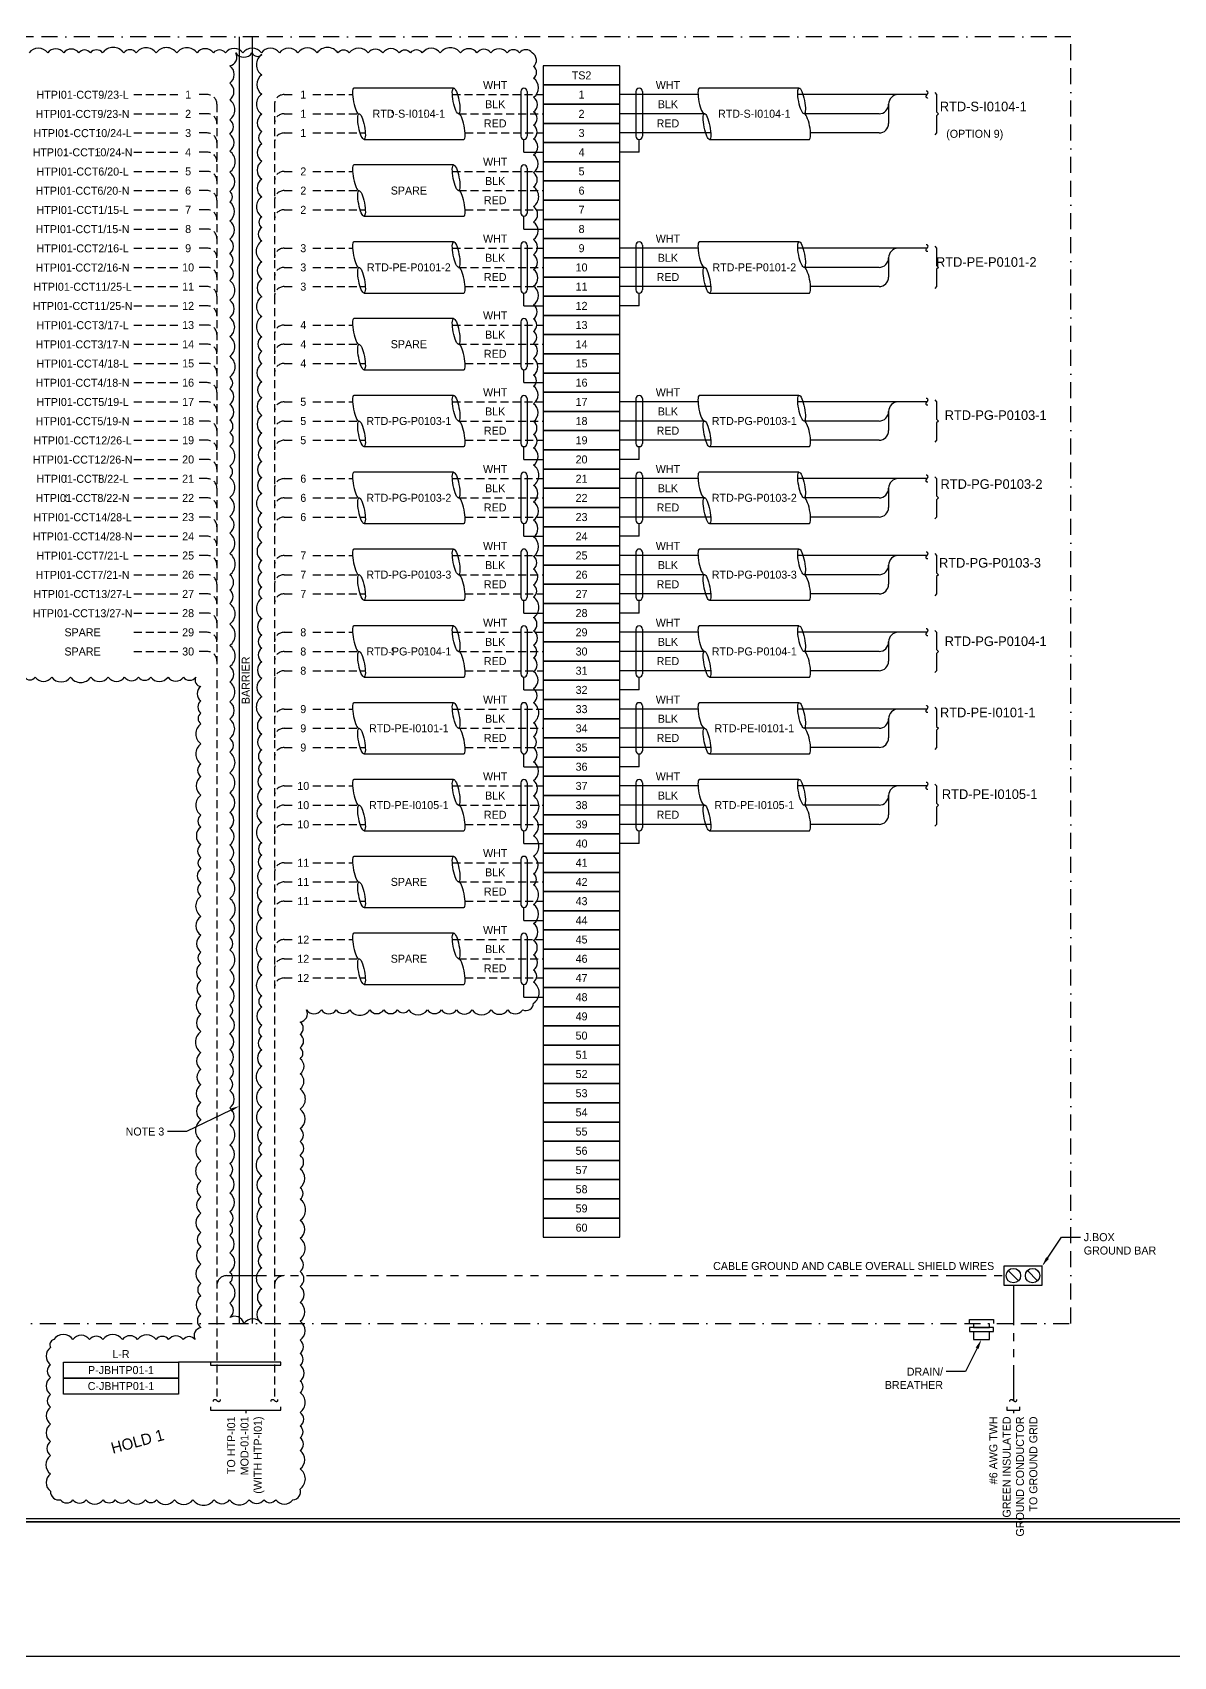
# Model space of a CAD drawing. Extents: x -790 to 844, y 0 to 794.
# Drawn here: x 287 to 644, y 0 to 507 of the extents above; entities that cross this region are included whole.
import ezdxf
from ezdxf import colors
from ezdxf.entities.mleader import LeaderData, LeaderLine
from ezdxf.enums import TextEntityAlignment as Align
from ezdxf.math import Vec2, Vec3

# ---------------------------------------------------------------- set-up
doc = ezdxf.new("R2010")
doc.units = 0
doc.header["$LTSCALE"] = 10
doc.header["$MEASUREMENT"] = 0
for name, pattern in [('BORDER', [1.75, 0.5, -0.25, 0.5, -0.25, 0, -0.25]), ('HIDDEN', [0.375, 0.25, -0.125]), ('PHANTOM', [2.5, 1.25, -0.25, 0.25, -0.25, 0.25, -0.25])]:
    doc.linetypes.add(name, pattern=pattern)
for name, color, linetype in [('(OPTION 3) ANNOTATION', 7, 'Continuous'), ('(OPTION 3) TEXT-2', 2, 'Continuous'), ('(OPTION 3) WIRE-1', 1, 'Continuous'), ('(OPTION 9) ANNOTATION', 7, 'Continuous'), ('(OPTION 9) TEXT-2', 2, 'Continuous'), ('(OPTION 9) WIRE-1', 1, 'Continuous'), ('(TAG SINGLE) TEXT-2', 2, 'Continuous'), ('ANNOTATION', 7, 'Continuous'), ('EQUIP-ENCL', 7, 'BORDER'), ('FUTURE', 5, 'Continuous'), ('FWIRE-1', 1, 'HIDDEN'), ('GROUND', 6, 'PHANTOM'), ('HOLD', 1, 'Continuous'), ('SYMBOL-3', 3, 'Continuous'), ('TERM-1', 1, 'Continuous'), ('TEXT-2', 2, 'Continuous'), ('TITLE', 7, 'Continuous'), ('WIRE-1', 1, 'Continuous')]:
    doc.layers.add(name, color=color, linetype=linetype)
doc.layers.add('View', color=251, linetype='Continuous', plot=False)
doc.styles.add('Scovan Elec', font='FRAMDCN.TTF')
doc.styles.get("Standard").update_dxf_attribs({"font": 'FRAMDCN.TTF'})

# ---------------------------------------------------------------- blocks, each defined once
blk = doc.blocks.new('*U9')
blk.add_lwpolyline([(-18, 0), (18, 0), (18, -5), (-18, -5)], close=True)
at = {"color": 0}
blk.add_attdef('TAG1', text='', height=2.5, dxfattribs=at).set_placement((0, -2.5), align=Align.MIDDLE)
blk = doc.blocks.new('*U10')
blk.add_lwpolyline([(-12, 3), (-12, -3), (12, -3), (12, 3)], close=True)
at = {"color": 2}
blk.add_attdef('TAG1', text='', height=2.5, dxfattribs=at).set_placement((0, 0), align=Align.MIDDLE)
blk = doc.blocks.new('*U13')
for p, q in [((10.75, 5), (-13.25, 5)), ((-10.75, -5), (13.25, -5))]:
    blk.add_line(p, q)
for centre, major_axis in [((-12.625, 2.5), (0.625, -2.5)), ((12.625, -2.5), (-0.625, 2.5))]:
    blk.add_ellipse(centre, major_axis=major_axis, ratio=0.2692265, start_param=3.1415927, end_param=6.2831853)
for centre in [(11.375, 2.5), (-11.375, -2.5)]:
    blk.add_ellipse(centre, major_axis=(0.625, -2.5), ratio=0.2692265)
blk = doc.blocks.new('*U12')
for p, q in [((-1, 13), (-1, -1)), ((1, 13), (1, -1))]:
    blk.add_line(p, q)
for centre, start, end in [((0, 13), 0, 180), ((0, -1), 180, 0)]:
    blk.add_arc(centre, 1, start, end)
blk = doc.blocks.new('Drain+Breather')
at = {"layer": 'WIRE-1'}
for points in [[(-3.75, 0), (-3.75, 1.25), (3.75, 1.25), (3.75, 0)], [(-2.5, 0), (-2.5, -1.25), (2.5, -1.25), (2.5, 0)], [(-2.5, -2.5), (-2.5, -5), (2.5, -5), (2.5, -2.5)]]:
    blk.add_lwpolyline(points, dxfattribs=at)
blk.add_lwpolyline([(-3.75, -1.25), (-3.75, -2.5), (3.75, -2.5), (3.75, -1.25)], close=True, dxfattribs=at)
blk = doc.blocks.new('G-WavyBreakline')
blk.add_open_spline([(-1.07, -0.3), (-1.08, -0.22), (-1.09, -0.05), (-0.97, 0.2), (-0.73, 0.31), (-0.46, 0.32), (-0.14, 0.12), (0.14, -0.12), (0.46, -0.32), (0.73, -0.31), (0.97, -0.2), (1.09, 0.05), (1.08, 0.22), (1.07, 0.3)], degree=3, knots=[0, 0, 0, 0, 0.23778, 0.504219, 0.769947, 1.007727, 1.273929, 1.868857, 2.135059, 2.372839, 2.638567, 2.905005, 3.142785, 3.142785, 3.142785, 3.142785])

msp = doc.modelspace()

# ---------------------------------------------------------------- linework, layer by layer
at = {"layer": '(OPTION 3) TEXT-2', "flags": 128}
msp.add_lwpolyline([(569.4, 320.6), (570, 320), (570, 314.6), (570.6, 314), (570, 313.4), (570, 308), (569.4, 307.4)], dxfattribs=at)
at = {"layer": '(OPTION 3) WIRE-1'}
for p, q in [((495.41, 320), (471, 320)), ((567, 320), (526.61, 320)), ((555, 317), (555, 311)), ((497.52, 314), (471, 314)), ((552, 314), (528.48, 314)), ((499.39, 308), (471, 308)), ((477, 302), (477, 306)), ((552, 308), (530.59, 308)), ((477, 302), (471, 302))]:
    msp.add_line(p, q, dxfattribs=at)
for centre, start, end in [((558, 317), 90, 180), ((552, 317), 270, 0), ((552, 311), 270, 0)]:
    msp.add_arc(centre, 3, start, end, dxfattribs=at)
at = {"layer": '(OPTION 9) TEXT-2', "flags": 128}
msp.add_lwpolyline([(569.4, 488.6), (570, 488), (570, 482.6), (570.6, 482), (570, 481.4), (570, 476), (569.4, 475.4)], dxfattribs=at)
at = {"layer": '(OPTION 9) WIRE-1'}
for p, q in [((495.41, 488), (471, 488)), ((567, 488), (526.61, 488)), ((555, 485), (555, 479)), ((497.52, 482), (471, 482)), ((552, 482), (528.48, 482)), ((499.39, 476), (471, 476)), ((477, 470), (477, 474)), ((552, 476), (530.59, 476)), ((477, 470), (471, 470))]:
    msp.add_line(p, q, dxfattribs=at)
for centre, start, end in [((558, 485), 90, 180), ((552, 485), 270, 0), ((552, 479), 270, 0)]:
    msp.add_arc(centre, 3, start, end, dxfattribs=at)
at = {"layer": 'ANNOTATION'}
for p, q in [((352, 506), (352, 104)), ((356, 506), (356, 104))]:
    msp.add_line(p, q, dxfattribs=at)
at = {"layer": 'EQUIP-ENCL'}
msp.add_line((96, 104), (612, 104), dxfattribs=at)
msp.add_lwpolyline([(612, 104), (612, 506), (96, 506)], dxfattribs=at)
at = {"layer": 'FWIRE-1'}
for p, q in [((319, 488), (333, 488)), ((342, 488), (339, 488)), ((366, 488), (369, 488)), ((375, 488), (387.41, 488)), ((418.61, 488), (447, 488)), ((345, 485), (345, 80)), ((363, 485), (363, 80)), ((319, 482), (333, 482)), ((342, 482), (339, 482)), ((366, 482), (369, 482)), ((375, 482), (389.52, 482)), ((420.48, 482), (447, 482)), ((319, 476), (333, 476)), ((342, 476), (339, 476)), ((366, 476), (369, 476)), ((375, 476), (391.39, 476)), ((422.59, 476), (447, 476)), ((319, 470), (333, 470)), ((342, 470), (339, 470)), ((319, 464), (333, 464)), ((342, 464), (339, 464)), ((366, 464), (369, 464)), ((375, 464), (387.41, 464)), ((418.61, 464), (447, 464)), ((319, 458), (333, 458)), ((342, 458), (339, 458)), ((366, 458), (369, 458)), ((375, 458), (389.52, 458)), ((420.48, 458), (447, 458)), ((319, 452), (333, 452)), ((342, 452), (339, 452)), ((366, 452), (369, 452)), ((375, 452), (391.39, 452)), ((422.59, 452), (447, 452)), ((319, 446), (333, 446)), ((342, 446), (339, 446)), ((319, 440), (333, 440)), ((342, 440), (339, 440)), ((366, 440), (369, 440)), ((375, 440), (387.41, 440)), ((418.61, 440), (447, 440)), ((319, 434), (333, 434)), ((342, 434), (339, 434)), ((366, 434), (369, 434)), ((375, 434), (389.52, 434)), ((420.48, 434), (447, 434)), ((319, 428), (333, 428)), ((342, 428), (339, 428)), ((366, 428), (369, 428)), ((375, 428), (391.39, 428)), ((422.59, 428), (447, 428)), ((319, 422), (333, 422)), ((342, 422), (339, 422)), ((319, 416), (333, 416)), ((342, 416), (339, 416)), ((366, 416), (369, 416)), ((375, 416), (387.41, 416)), ((418.61, 416), (447, 416)), ((319, 410), (333, 410)), ((342, 410), (339, 410)), ((366, 410), (369, 410)), ((375, 410), (389.52, 410)), ((420.48, 410), (447, 410)), ((319, 404), (333, 404)), ((342, 404), (339, 404)), ((366, 404), (369, 404)), ((375, 404), (391.39, 404)), ((422.59, 404), (447, 404)), ((319, 398), (333, 398)), ((342, 398), (339, 398)), ((319, 392), (333, 392)), ((342, 392), (339, 392)), ((366, 392), (369, 392)), ((375, 392), (387.41, 392)), ((418.61, 392), (447, 392)), ((319, 386), (333, 386)), ((342, 386), (339, 386)), ((366, 386), (369, 386)), ((375, 386), (389.52, 386)), ((420.48, 386), (447, 386)), ((319, 380), (333, 380)), ((342, 380), (339, 380)), ((366, 380), (369, 380)), ((375, 380), (391.39, 380)), ((422.59, 380), (447, 380)), ((319, 374), (333, 374)), ((342, 374), (339, 374)), ((319, 368), (333, 368)), ((342, 368), (339, 368)), ((366, 368), (369, 368)), ((375, 368), (387.41, 368)), ((418.61, 368), (447, 368)), ((319, 362), (333, 362)), ((342, 362), (339, 362)), ((366, 362), (369, 362)), ((375, 362), (389.52, 362)), ((420.48, 362), (447, 362)), ((319, 356), (333, 356)), ((342, 356), (339, 356)), ((366, 356), (369, 356)), ((375, 356), (391.39, 356)), ((422.59, 356), (447, 356)), ((319, 350), (333, 350)), ((342, 350), (339, 350)), ((319, 344), (333, 344)), ((342, 344), (339, 344)), ((366, 344), (369, 344)), ((375, 344), (387.41, 344)), ((418.61, 344), (447, 344)), ((319, 338), (333, 338)), ((342, 338), (339, 338)), ((366, 338), (369, 338)), ((375, 338), (389.52, 338)), ((420.48, 338), (447, 338)), ((319, 332), (333, 332)), ((342, 332), (339, 332)), ((366, 332), (369, 332)), ((375, 332), (391.39, 332)), ((422.59, 332), (447, 332)), ((319, 326), (333, 326)), ((342, 326), (339, 326)), ((319, 320), (333, 320)), ((342, 320), (339, 320)), ((366, 320), (369, 320)), ((375, 320), (387.41, 320)), ((418.61, 320), (447, 320)), ((319, 314), (333, 314)), ((342, 314), (339, 314)), ((366, 314), (369, 314)), ((375, 314), (389.52, 314)), ((420.48, 314), (447, 314)), ((366, 308), (369, 308)), ((375, 308), (391.39, 308)), ((422.59, 308), (447, 308)), ((366, 296), (369, 296)), ((375, 296), (387.41, 296)), ((418.61, 296), (447, 296)), ((366, 290), (369, 290)), ((375, 290), (389.52, 290)), ((420.48, 290), (447, 290)), ((366, 284), (369, 284)), ((375, 284), (391.39, 284)), ((422.59, 284), (447, 284)), ((366, 272), (369, 272)), ((375, 272), (387.41, 272)), ((418.61, 272), (447, 272)), ((366, 266), (369, 266)), ((375, 266), (389.52, 266)), ((420.48, 266), (447, 266)), ((366, 260), (369, 260)), ((375, 260), (391.39, 260)), ((422.59, 260), (447, 260)), ((366, 248), (369, 248)), ((375, 248), (387.41, 248)), ((418.61, 248), (447, 248)), ((366, 242), (369, 242)), ((375, 242), (389.52, 242)), ((420.48, 242), (447, 242)), ((366, 236), (369, 236)), ((375, 236), (391.39, 236)), ((422.59, 236), (447, 236)), ((366, 224), (369, 224)), ((375, 224), (387.41, 224)), ((418.61, 224), (447, 224)), ((366, 218), (369, 218)), ((375, 218), (389.52, 218)), ((420.48, 218), (447, 218)), ((366, 212), (369, 212)), ((375, 212), (391.39, 212)), ((422.59, 212), (447, 212))]:
    msp.add_line(p, q, dxfattribs=at)
for centre, start, end in [((342, 485), 0, 90), ((366, 485), 90, 180), ((342, 479), 0, 90), ((366, 479), 90, 180), ((342, 473), 0, 90), ((366, 473), 90, 180), ((342, 467), 0, 90), ((342, 461), 0, 90), ((366, 461), 90, 180), ((342, 455), 0, 90), ((366, 455), 90, 180), ((342, 449), 0, 90), ((366, 449), 90, 180), ((342, 443), 0, 90), ((342, 437), 0, 90), ((366, 437), 90, 180), ((342, 431), 0, 90), ((366, 431), 90, 180), ((342, 425), 0, 90), ((366, 425), 90, 180), ((342, 419), 0, 90), ((342, 413), 0, 90), ((366, 413), 90, 180), ((342, 407), 0, 90), ((366, 407), 90, 180), ((342, 401), 0, 90), ((366, 401), 90, 180), ((342, 395), 0, 90), ((342, 389), 0, 90), ((366, 389), 90, 180), ((342, 383), 0, 90), ((366, 383), 90, 180), ((342, 377), 0, 90), ((366, 377), 90, 180), ((342, 371), 0, 90), ((342, 365), 0, 90), ((366, 365), 90, 180), ((342, 359), 0, 90), ((366, 359), 90, 180), ((342, 353), 0, 90), ((366, 353), 90, 180), ((342, 347), 0, 90), ((342, 341), 0, 90), ((366, 341), 90, 180), ((342, 335), 0, 90), ((366, 335), 90, 180), ((342, 329), 0, 90), ((366, 329), 90, 180), ((342, 323), 0, 90), ((342, 317), 0, 90), ((366, 317), 90, 180), ((342, 311), 0, 90), ((366, 311), 90, 180), ((366, 305), 90, 180), ((366, 293), 90, 180), ((366, 287), 90, 180), ((366, 281), 90, 180), ((366, 269), 90, 180), ((366, 263), 90, 180), ((366, 257), 90, 180), ((366, 245), 90, 180), ((366, 239), 90, 180), ((366, 233), 90, 180), ((366, 221), 90, 180), ((366, 215), 90, 180), ((366, 209), 90, 180)]:
    msp.add_arc(centre, 3, start, end, dxfattribs=at)
at = {"layer": 'GROUND'}
for p, q in [((348, 119), (591, 119)), ((594, 116), (594, 80))]:
    msp.add_line(p, q, dxfattribs=at)
for centre in [(348, 116), (366, 116)]:
    msp.add_arc(centre, 3, 90, 180, dxfattribs=at)
at = {"layer": 'HOLD'}
msp.add_lwpolyline([(284.89, 306, 0.520567), (288.23, 306, 0.520567), (293.36, 306, 0.520567), (299.21, 306, 0.520567), (305.6, 306, 0.520567), (311.01, 306, 0.520567), (316.15, 306, 0.520567), (320.5, 306, 0.520567), (324.34, 306, 0.520567), (329.71, 306, 0.520567), (334.53, 306, 0.520567), (338.37, 306, 0.520567), (340, 303.08, 0.520567), (340, 298.54, 0.520567), (340, 294.78, 0.520567), (340, 291.37, 0.520567), (340, 285.13, 0.520567), (340, 278.85, 0.520567), (340, 274.91, 0.520567), (340, 269.13, 0.520567), (340, 262.85, 0.520567), (340, 259.16, 0.520567), (340, 253.66, 0.520567), (340, 249.66, 0.520567), (340, 246.14, 0.520567), (340, 241.65, 0.520567), (340, 237.56, 0.520567), (340, 231.25, 0.520567), (340, 225.33, 0.520567), (340, 220.07, 0.520567), (340, 216.51, 0.520567), (340, 211.18, 0.520567), (340, 206.34, 0.520567), (340, 200.66, 0.520567), (340, 195.23, 0.520567), (340, 188.67, 0.520567), (340, 183.4, 0.520567), (340, 178.67, 0.520567), (340, 173.07, 0.520567), (340, 167.62, 0.520567), (340, 161.16, 0.520567), (340, 154.89, 0.520567), (340, 148.49, 0.520567), (340, 143.64, 0.520567), (340, 138.52, 0.520567), (340, 132.51, 0.520567), (340, 128.05, 0.520567), (340, 122.6, 0.520567), (340, 116.54, 0.520567), (340, 112.7, 0.520567), (340, 107.03, 0.520567), (340, 102.75, 0.520567), (338.16, 99, 0.520567), (334.45, 99, 0.520567), (329.9, 99, 0.520567), (325.96, 99, 0.520567), (320.18, 99, 0.520567), (315.44, 99, 0.520567), (309.38, 99, 0.520567), (305.21, 99, 0.520567), (299.99, 99, 0.520567), (293.99, 99, 0.520567), (293, 96.53, 0.520567), (293, 91.17, 0.520567), (293, 87.19, 0.520567), (293, 81.85, 0.520567), (293, 77.88, 0.520567), (293, 72.61, 0.520567), (293, 67.18, 0.520567), (293, 62.76, 0.520567), (293, 57.06, 0.520567), (293, 51.64, 0.520567), (296.13, 49, 0.520567), (299.99, 49, 0.520567), (304.15, 49, 0.520567), (309.4, 49, 0.520567), (313.23, 49, 0.520567), (317.36, 49, 0.520567), (322.65, 49, 0.520567), (326.1, 49, 0.520567), (331.75, 49, 0.520567), (337.51, 49, 0.520567), (344.16, 49, 0.520567), (348.97, 49, 0.520567), (355.1, 49, 0.520567), (359.76, 49, 0.520567), (363.39, 49, 0.520567), (368.76, 49, 0.520567), (371, 52.32, 0.520567), (371, 58.64, 0.520567), (371, 64.33, 0.520567), (371, 68.37, 0.520567), (371, 71.96, 0.520567), (371, 76.27, 0.520567), (371, 82.47, 0.520567), (371, 86.07, 0.520567), (371, 90.99, 0.520567), (371, 94.7, 0.520567), (371, 98.84, 0.520567), (371, 104.76, 0.520567), (371, 110.61, 0.520567), (371, 115.62, 0.520567), (371, 120.27, 0.520567), (371, 124.42, 0.520567), (371, 130.67, 0.520567), (371, 136.25, 0.520567), (371, 142.87, 0.520567), (371, 146.47, 0.520567), (371, 152.31, 0.520567), (371, 156.59, 0.520567), (371, 160.91, 0.520567), (371, 164.92, 0.520567), (371, 171, 0.520567), (371, 177.35, 0.520567), (371, 182.05, 0.520567), (371, 186.77, 0.520567), (371, 190.17, 0.520567), (371, 194.39, 0.520567), (371, 198.23, 0.520567), (373, 202, 0.520567), (377.66, 202, 0.520567), (382.31, 202, 0.520567), (386.59, 202, 0.520567), (392.76, 202, 0.520567), (397.15, 202, 0.520567), (401.49, 202, 0.520567), (404.95, 202, 0.520567), (410.81, 202, 0.520567), (415.2, 202, 0.520567), (419.93, 202, 0.520567), (424.8, 202, 0.520567), (430.71, 202, 0.520567), (435.92, 202, 0.520567), (440.59, 202, 0.520567), (444, 204.08, 0.520567), (444, 210.72, 0.520567), (444, 214.44, 0.520567), (444, 219.25, 0.520567), (444, 223.75, 0.520567), (444, 228.98, 0.520567), (444, 234.96, 0.520567), (444, 241.05, 0.520567), (444, 244.54, 0.520567), (444, 250.02, 0.520567), (444, 256.44, 0.520567), (444, 262.34, 0.520567), (444, 268.86, 0.520567), (444, 273.65, 0.520567), (444, 279.54, 0.520567), (444, 283.9, 0.520567), (444, 287.4, 0.520567), (444, 291.75, 0.520567), (444, 298, 0.520567), (444, 302.39, 0.520567), (444, 307.7, 0.520567), (444, 311.98, 0.520567), (444, 315.95, 0.520567), (444, 320.48, 0.520567), (444, 324.58, 0.520567), (444, 330.97, 0.520567), (444, 334.79, 0.520567), (444, 339.77, 0.520567), (444, 343.73, 0.520567), (444, 349.78, 0.520567), (444, 354.98, 0.520567), (444, 360.77, 0.520567), (444, 365.91, 0.520567), (444, 372.26, 0.520567), (444, 377.62, 0.520567), (444, 381.78, 0.520567), (444, 385.84, 0.520567), (444, 391.42, 0.520567), (444, 396.88, 0.520567), (444, 400.33, 0.520567), (444, 405.58, 0.520567), (444, 410.27, 0.520567), (444, 414.02, 0.520567), (444, 417.97, 0.520567), (444, 422.28, 0.520567), (444, 428.15, 0.520567), (444, 433.32, 0.520567), (444, 437.93, 0.520567), (444, 442.72, 0.520567), (444, 448.16, 0.520567), (444, 453.02, 0.520567), (444, 459.16, 0.520567), (444, 463.62, 0.520567), (444, 469.15, 0.520567), (444, 474.18, 0.520567), (444, 478.43, 0.520567), (444, 482.62, 0.520567), (444, 487.14, 0.520567), (444, 493.11, 0.520567), (444, 496.77, 0.520567), (443.56, 501, 0.520567), (439.61, 501, 0.520567), (435.74, 501, 0.520567), (430.66, 501, 0.520567), (426.3, 501, 0.520567), (421.16, 501, 0.520567), (414.8, 501, 0.520567), (409.22, 501, 0.520567), (405.5, 501, 0.520567), (402, 501, 0.520567), (396.84, 501, 0.520567), (392.28, 501, 0.520567), (386.36, 501, 0.520567), (382.85, 501, 0.520567), (376.3, 501, 0.520567), (370.33, 501, 0.520567), (364.53, 501, 0.520567), (358.9, 501, 0.520567), (353.12, 501, 0.520567), (347.64, 501, 0.520567), (343.92, 501, 0.520567), (338.79, 501, 0.520567), (332.44, 501, 0.520567), (325.98, 501, 0.520567), (319.73, 501, 0.520567), (315.89, 501, 0.520567), (309.24, 501, 0.520567), (305.44, 501, 0.520567), (301.83, 501, 0.520567), (297.1, 501, 0.520567), (292.11, 501, 0.520567), (286.26, 501, 0.520567)], format="xyb", dxfattribs=at)
msp.add_lwpolyline([(359, 104, 0.520567), (353.41, 104, 0.520567), (349, 105.87, 0.520567), (349, 110.39, 0.520567), (349, 116.79, 0.520567), (349, 120.15, 0.520567), (349, 126.13, 0.520567), (349, 131.55, 0.520567), (349, 134.97, 0.520567), (349, 139.04, 0.520567), (349, 144.76, 0.520567), (349, 150.28, 0.520567), (349, 153.99, 0.520567), (349, 159.8, 0.520567), (349, 166.15, 0.520567), (349, 171.38, 0.520567), (349, 176.89, 0.520567), (349, 180.59, 0.520567), (349, 184.95, 0.520567), (349, 189.6, 0.520567), (349, 194.48, 0.520567), (349, 200.04, 0.520567), (349, 203.6, 0.520567), (349, 209.1, 0.520567), (349, 214.46, 0.520567), (349, 220.81, 0.520567), (349, 224.62, 0.520567), (349, 230.21, 0.520567), (349, 236.81, 0.520567), (349, 243.03, 0.520567), (349, 248.77, 0.520567), (349, 253.55, 0.520567), (349, 258.78, 0.520567), (349, 263.73, 0.520567), (349, 269.81, 0.520567), (349, 276.11, 0.520567), (349, 282.5, 0.520567), (349, 286.86, 0.520567), (349, 292.82, 0.520567), (349, 298.3, 0.520567), (349, 304.46, 0.520567), (349, 309.3, 0.520567), (349, 315.88, 0.520567), (349, 322.5, 0.520567), (349, 329.02, 0.520567), (349, 333.25, 0.520567), (349, 337.96, 0.520567), (349, 344.62, 0.520567), (349, 350.96, 0.520567), (349, 356.22, 0.520567), (349, 362.12, 0.520567), (349, 368.38, 0.520567), (349, 371.89, 0.520567), (349, 378.14, 0.520567), (349, 382.43, 0.520567), (349, 386.3, 0.520567), (349, 391.21, 0.520567), (349, 396.05, 0.520567), (349, 399.72, 0.520567), (349, 406.21, 0.520567), (349, 412.38, 0.520567), (349, 418.34, 0.520567), (349, 423.79, 0.520567), (349, 429.92, 0.520567), (349, 434.31, 0.520567), (349, 438.29, 0.520567), (349, 442.85, 0.520567), (349, 448.53, 0.520567), (349, 454.39, 0.520567), (349, 457.73, 0.520567), (349, 463.77, 0.520567), (349, 470.33, 0.520567), (349, 475.67, 0.520567), (349, 480.13, 0.520567), (349, 486.39, 0.520567), (349, 491.52, 0.520567), (349, 496.99, 0.520567), (350.88, 501, 0.520567), (355.96, 501, 0.520567), (359, 500.51, 0.520567), (359, 494.14, 0.520567), (359, 488.13, 0.520567), (359, 481.86, 0.520567), (359, 476.42, 0.520567), (359, 472.61, 0.520567), (359, 467.16, 0.520567), (359, 461.56, 0.520567), (359, 456.04, 0.520567), (359, 449.84, 0.520567), (359, 446.45, 0.520567), (359, 442.31, 0.520567), (359, 435.75, 0.520567), (359, 430.39, 0.520567), (359, 424.86, 0.520567), (359, 418.69, 0.520567), (359, 412.34, 0.520567), (359, 407.8, 0.520567), (359, 403.96, 0.520567), (359, 398.25, 0.520567), (359, 393.33, 0.520567), (359, 387.76, 0.520567), (359, 382.21, 0.520567), (359, 377.6, 0.520567), (359, 373.35, 0.520567), (359, 368.33, 0.520567), (359, 363.37, 0.520567), (359, 357.21, 0.520567), (359, 352.85, 0.520567), (359, 348.07, 0.520567), (359, 342.44, 0.520567), (359, 338.71, 0.520567), (359, 334.11, 0.520567), (359, 330.61, 0.520567), (359, 324.27, 0.520567), (359, 319.13, 0.520567), (359, 315.05, 0.520567), (359, 310.77, 0.520567), (359, 305.63, 0.520567), (359, 299.88, 0.520567), (359, 293.38, 0.520567), (359, 288.17, 0.520567), (359, 283.25, 0.520567), (359, 279.29, 0.520567), (359, 275.57, 0.520567), (359, 271.08, 0.520567), (359, 266.24, 0.520567), (359, 260.57, 0.520567), (359, 254.26, 0.520567), (359, 250.37, 0.520567), (359, 246.23, 0.520567), (359, 241.38, 0.520567), (359, 235.85, 0.520567), (359, 230.73, 0.520567), (359, 224.39, 0.520567), (359, 217.93, 0.520567), (359, 212.86, 0.520567), (359, 206.42, 0.520567), (359, 202.94, 0.520567), (359, 197.23, 0.520567), (359, 193.68, 0.520567), (359, 189.52, 0.520567), (359, 184.4, 0.520567), (359, 177.83, 0.520567), (359, 171.61, 0.520567), (359, 165.42, 0.520567), (359, 160.34, 0.520567), (359, 156.82, 0.520567), (359, 150.17, 0.520567), (359, 144.52, 0.520567), (359, 140.49, 0.520567), (359, 134.47, 0.520567), (359, 130.64, 0.520567), (359, 125.55, 0.520567), (359, 121.43, 0.520567), (359, 114.89, 0.520567), (359, 109.68, 0.520567)], format="xyb", close=True, dxfattribs=at)
at = {"layer": 'SYMBOL-3'}
for p, q in [((592.41, 120.59), (595.59, 117.41)), ((598.41, 120.59), (601.59, 117.41))]:
    msp.add_line(p, q, dxfattribs=at)
msp.add_lwpolyline([(591, 122), (591, 116), (603, 116), (603, 122)], close=True, dxfattribs=at)
for centre in [(594, 119), (600, 119)]:
    msp.add_circle(centre, 2.25, dxfattribs=at)
at = {"layer": 'TEXT-2', "flags": 128}
for points in [[(569.4, 440.6), (570, 440), (570, 434.6), (570.6, 434), (570, 433.4), (570, 428), (569.4, 427.4)], [(569.4, 392.6), (570, 392), (570, 386.6), (570.6, 386), (570, 385.4), (570, 380), (569.4, 379.4)], [(569.4, 368.6), (570, 368), (570, 362.6), (570.6, 362), (570, 361.4), (570, 356), (569.4, 355.4)], [(569.4, 344.6), (570, 344), (570, 338.6), (570.6, 338), (570, 337.4), (570, 332), (569.4, 331.4)], [(569.4, 296.6), (570, 296), (570, 290.6), (570.6, 290), (570, 289.4), (570, 284), (569.4, 283.4)], [(569.4, 272.6), (570, 272), (570, 266.6), (570.6, 266), (570, 265.4), (570, 260), (569.4, 259.4)]]:
    msp.add_lwpolyline(points, dxfattribs=at)
at = {"layer": 'TEXT-2'}
for points in [[(343, 92), (343, 91), (365, 91), (365, 92), (333, 92)], [(343, 78), (343, 77), (365, 77), (365, 78)], [(354, 77), (354, 76)], [(592, 78), (592, 77), (596, 77), (596, 78)], [(594, 77), (594, 76)]]:
    msp.add_lwpolyline(points, dxfattribs=at)
at = {"layer": 'TITLE'}
for points in [[(0, 536.37), (843.77, 536.37), (843.77, 42.04), (0, 42.04)], [(0, 42.04), (843.77, 42.04), (843.77, 0), (0, 0)]]:
    msp.add_lwpolyline(points, close=True, dxfattribs=at)
at = {"layer": 'View'}
msp.add_lwpolyline([(0, 536), (843, 536), (843, 43), (0, 43)], close=True, dxfattribs=at)
at = {"layer": 'WIRE-1'}
for p, q in [((441, 470), (441, 474)), ((441, 470), (447, 470)), ((441, 446), (441, 450)), ((441, 446), (447, 446)), ((495.41, 440), (471, 440)), ((567, 440), (526.61, 440)), ((555, 437), (555, 431)), ((497.52, 434), (471, 434)), ((552, 434), (528.48, 434)), ((499.39, 428), (471, 428)), ((552, 428), (530.59, 428)), ((441, 422), (441, 426)), ((441, 422), (447, 422)), ((477, 422), (471, 422)), ((477, 422), (477, 426)), ((441, 398), (441, 402)), ((441, 398), (447, 398)), ((495.41, 392), (471, 392)), ((567, 392), (526.61, 392)), ((497.52, 386), (471, 386)), ((552, 386), (528.48, 386)), ((555, 389), (555, 383)), ((441, 374), (441, 378)), ((499.39, 380), (471, 380)), ((477, 374), (477, 378)), ((552, 380), (530.59, 380)), ((441, 374), (447, 374)), ((477, 374), (471, 374)), ((495.41, 368), (471, 368)), ((567, 368), (526.61, 368)), ((497.52, 362), (471, 362)), ((552, 362), (528.48, 362)), ((555, 365), (555, 359)), ((499.39, 356), (471, 356)), ((552, 356), (530.59, 356)), ((441, 350), (441, 354)), ((477, 350), (477, 354)), ((441, 350), (447, 350)), ((477, 350), (471, 350)), ((495.41, 344), (471, 344)), ((567, 344), (526.61, 344)), ((555, 341), (555, 335)), ((497.52, 338), (471, 338)), ((552, 338), (528.48, 338)), ((441, 326), (441, 330)), ((499.39, 332), (471, 332)), ((477, 326), (477, 330)), ((552, 332), (530.59, 332)), ((441, 326), (447, 326)), ((477, 326), (471, 326)), ((441, 302), (441, 306)), ((441, 302), (441, 306)), ((441, 302), (447, 302)), ((441, 302), (447, 302)), ((495.41, 296), (471, 296)), ((567, 296), (526.61, 296)), ((497.52, 290), (471, 290)), ((552, 290), (528.48, 290)), ((555, 293), (555, 287)), ((441, 278), (441, 282)), ((499.39, 284), (471, 284)), ((477, 278), (477, 282)), ((552, 284), (530.59, 284)), ((441, 278), (447, 278)), ((477, 278), (471, 278)), ((495.41, 272), (471, 272)), ((567, 272), (526.61, 272)), ((555, 269), (555, 263)), ((497.52, 266), (471, 266)), ((552, 266), (528.48, 266)), ((499.39, 260), (471, 260)), ((552, 260), (530.59, 260)), ((441, 254), (441, 258)), ((441, 254), (447, 254)), ((477, 254), (471, 254)), ((477, 254), (477, 258)), ((441, 230), (441, 234)), ((441, 230), (447, 230)), ((441, 206), (441, 210)), ((441, 206), (447, 206))]:
    msp.add_line(p, q, dxfattribs=at)
for centre, start, end in [((552, 437), 270, 0), ((558, 437), 90, 180), ((552, 431), 270, 0), ((558, 389), 90, 180), ((552, 389), 270, 0), ((552, 383), 270, 0), ((558, 365), 90, 180), ((552, 365), 270, 0), ((552, 359), 270, 0), ((552, 341), 270, 0), ((558, 341), 90, 180), ((552, 335), 270, 0), ((558, 293), 90, 180), ((552, 293), 270, 0), ((552, 287), 270, 0), ((552, 269), 270, 0), ((558, 269), 90, 180), ((552, 263), 270, 0)]:
    msp.add_arc(centre, 3, start, end, dxfattribs=at)

# ---------------------------------------------------------------- block references
at = {"layer": '(OPTION 3) ANNOTATION', "xscale": 1.3, "yscale": 1.6}
msp.add_blockref('*U13', (513, 314), dxfattribs=at)
at = {"layer": '(OPTION 3) WIRE-1'}
msp.add_blockref('*U12', (477, 308), dxfattribs=at)
at = {"layer": '(OPTION 3) WIRE-1', "rotation": 90}
msp.add_blockref('G-WavyBreakline', (567, 320), dxfattribs=at)
at = {"layer": '(OPTION 9) ANNOTATION', "xscale": 1.3, "yscale": 1.6}
msp.add_blockref('*U13', (513, 482), dxfattribs=at)
at = {"layer": '(OPTION 9) WIRE-1'}
msp.add_blockref('*U12', (477, 476), dxfattribs=at)
at = {"layer": '(OPTION 9) WIRE-1', "rotation": 90}
msp.add_blockref('G-WavyBreakline', (567, 488), dxfattribs=at)
msp.add_blockref('Drain+Breather', (584, 104))
at = {"layer": 'ANNOTATION', "xscale": 1.3, "yscale": 1.6}
for p in [(405, 482), (405, 458), (405, 434), (513, 434), (405, 410), (405, 386), (513, 386), (405, 362), (513, 362), (405, 338), (513, 338), (405, 314), (405, 290), (513, 290), (405, 266), (513, 266), (405, 242), (405, 218)]:
    msp.add_blockref('*U13', p, dxfattribs=at)
at = {"layer": 'TERM-1'}
for p, values in [((459, 494), {'TAG1': 'TS2'}), ((459, 488), {'TAG1': '1'}), ((459, 482), {'TAG1': '2'}), ((459, 476), {'TAG1': '3'}), ((459, 470), {'TAG1': '4'}), ((459, 464), {'TAG1': '5'}), ((459, 458), {'TAG1': '6'}), ((459, 452), {'TAG1': '7'}), ((459, 446), {'TAG1': '8'}), ((459, 440), {'TAG1': '9'}), ((459, 434), {'TAG1': '10'}), ((459, 428), {'TAG1': '11'}), ((459, 422), {'TAG1': '12'}), ((459, 416), {'TAG1': '13'}), ((459, 410), {'TAG1': '14'}), ((459, 404), {'TAG1': '15'}), ((459, 398), {'TAG1': '16'}), ((459, 392), {'TAG1': '17'}), ((459, 386), {'TAG1': '18'}), ((459, 380), {'TAG1': '19'}), ((459, 374), {'TAG1': '20'}), ((459, 368), {'TAG1': '21'}), ((459, 362), {'TAG1': '22'}), ((459, 356), {'TAG1': '23'}), ((459, 350), {'TAG1': '24'}), ((459, 344), {'TAG1': '25'}), ((459, 338), {'TAG1': '26'}), ((459, 332), {'TAG1': '27'}), ((459, 326), {'TAG1': '28'}), ((459, 320), {'TAG1': '29'}), ((459, 314), {'TAG1': '30'}), ((459, 308), {'TAG1': '31'}), ((459, 302), {'TAG1': '32'}), ((459, 296), {'TAG1': '33'}), ((459, 290), {'TAG1': '34'}), ((459, 284), {'TAG1': '35'}), ((459, 278), {'TAG1': '36'}), ((459, 272), {'TAG1': '37'}), ((459, 266), {'TAG1': '38'}), ((459, 260), {'TAG1': '39'}), ((459, 254), {'TAG1': '40'}), ((459, 248), {'TAG1': '41'}), ((459, 242), {'TAG1': '42'}), ((459, 236), {'TAG1': '43'}), ((459, 230), {'TAG1': '44'}), ((459, 224), {'TAG1': '45'}), ((459, 218), {'TAG1': '46'}), ((459, 212), {'TAG1': '47'}), ((459, 206), {'TAG1': '48'}), ((459, 200), {'TAG1': '49'}), ((459, 194), {'TAG1': '50'}), ((459, 188), {'TAG1': '51'}), ((459, 182), {'TAG1': '52'}), ((459, 176), {'TAG1': '53'}), ((459, 170), {'TAG1': '54'}), ((459, 164), {'TAG1': '55'}), ((459, 158), {'TAG1': '56'}), ((459, 152), {'TAG1': '57'}), ((459, 146), {'TAG1': '58'}), ((459, 140), {'TAG1': '59'}), ((459, 134), {'TAG1': '60'})]:
    msp.add_blockref('*U10', p, dxfattribs=at).add_auto_attribs(values)
at = {"layer": 'TEXT-2'}
for p, values in [((315, 92), {'TAG1': 'P-JBHTP01-1'}), ((315, 87), {'TAG1': 'C-JBHTP01-1'})]:
    msp.add_blockref('*U9', p, dxfattribs=at).add_auto_attribs(values)
at = {"layer": 'WIRE-1'}
for name, p in [('*U12', (441, 476)), ('*U12', (441, 452)), ('*U12', (441, 428)), ('*U12', (477, 428)), ('*U12', (441, 404)), ('*U12', (441, 380)), ('*U12', (477, 380)), ('*U12', (441, 356)), ('*U12', (477, 356)), ('*U12', (441, 332)), ('*U12', (477, 332)), ('*U12', (441, 308)), ('*U12', (441, 284)), ('*U12', (477, 284)), ('*U12', (441, 260)), ('*U12', (477, 260)), ('*U12', (441, 236)), ('*U12', (441, 212)), ('G-WavyBreakline', (345, 80)), ('G-WavyBreakline', (363, 80)), ('G-WavyBreakline', (594, 80))]:
    msp.add_blockref(name, p, dxfattribs=at)
at = {"layer": 'WIRE-1', "rotation": 90}
for p in [(567, 440), (567, 392), (567, 368), (567, 344), (567, 296), (567, 272)]:
    msp.add_blockref('G-WavyBreakline', p, dxfattribs=at)

# ---------------------------------------------------------------- texts
at = {"layer": '(OPTION 3) TEXT-2', "style": 'Scovan Elec'}
for s, p in [('WHT', (486, 323)), ('BLK', (486, 317)), ('RED', (486, 311))]:
    msp.add_text(s, height=2.5, dxfattribs=at).set_placement(p, align=Align.MIDDLE)
at = {"layer": '(OPTION 3) TEXT-2', "insert": (513, 314), "char_height": 2.5, "attachment_point": 5, "style": 'Scovan Elec'}
msp.add_mtext('RTD-PG-P0104-1', dxfattribs=at)
at = {"layer": '(OPTION 9) TEXT-2', "style": 'Scovan Elec'}
for s, p in [('WHT', (486, 491)), ('BLK', (486, 485)), ('RED', (486, 479))]:
    msp.add_text(s, height=2.5, dxfattribs=at).set_placement(p, align=Align.MIDDLE)
at = {"layer": '(OPTION 9) TEXT-2', "char_height": 2.5, "style": 'Scovan Elec'}
for s, insert, attachment_point in [('RTD-S-I0104-1', (513, 482), 5), ('(OPTION 9)', (573, 477), 1)]:
    msp.add_mtext(s, dxfattribs=dict(at, insert=insert, attachment_point=attachment_point))
at = {"layer": '(TAG SINGLE) TEXT-2', "char_height": 3, "attachment_point": 5, "style": 'Scovan Elec'}
for s, insert in [('RTD-S-I0104-1', (584.59, 484.26)), ('RTD-PE-P0101-2', (585.52, 435.66)), ('RTD-PG-P0103-1', (588.46, 387.82)), ('RTD-PG-P0103-2', (587.16, 366.29)), ('RTD-PG-P0103-3', (586.68, 341.68)), ('RTD-PG-P0104-1', (588.46, 317.18)), ('RTD-PE-I0101-1', (585.98, 294.93)), ('RTD-PE-I0105-1', (586.58, 269.4))]:
    msp.add_mtext(s, dxfattribs=dict(at, insert=insert))
at = {"layer": 'FUTURE', "char_height": 2.5, "attachment_point": 5, "style": 'Scovan Elec'}
for s, insert in [('SPARE', (405, 458)), ('SPARE', (405, 410)), ('RTD-PG-P0103-3', (405, 338)), ('RTD-PG-P0103-3', (513, 338))]:
    msp.add_mtext(s, dxfattribs=dict(at, insert=insert))
at = {"layer": 'HOLD', "insert": (312, 65), "char_height": 3.5, "attachment_point": 4, "rotation": 15, "style": 'Scovan Elec'}
msp.add_mtext('HOLD 1', dxfattribs=at)
at = {"layer": 'TEXT-2', "style": 'Scovan Elec'}
for s, p in [('WHT', (432, 491)), ('HTPI01-CCT9/23-L', (303, 488)), ('1', (336, 488)), ('1', (372, 488)), ('HTPI01-CCT9/23-N', (303, 482)), ('2', (336, 482)), ('1', (372, 482)), ('BLK', (432, 485)), ('SPARE', (303, 476)), ('3', (336, 476)), ('1', (372, 476)), ('RED', (432, 479)), ('SPARE', (303, 470)), ('4', (336, 470)), ('WHT', (432, 467)), ('HTPI01-CCT6/20-L', (303, 464)), ('5', (336, 464)), ('2', (372, 464)), ('BLK', (432, 461)), ('HTPI01-CCT6/20-N', (303, 458)), ('6', (336, 458)), ('2', (372, 458)), ('HTPI01-CCT1/15-L', (303, 452)), ('7', (336, 452)), ('2', (372, 452)), ('RED', (432, 455)), ('HTPI01-CCT1/15-N', (303, 446)), ('8', (336, 446)), ('WHT', (432, 443)), ('WHT', (486, 443)), ('HTPI01-CCT2/16-L', (303, 440)), ('9', (336, 440)), ('3', (372, 440)), ('BLK', (432, 437)), ('BLK', (486, 437)), ('HTPI01-CCT2/16-N', (303, 434)), ('10', (336, 434)), ('3', (372, 434)), ('RED', (432, 431)), ('RED', (486, 431)), ('HTPI01-CCT11/25-L', (303, 428)), ('11', (336, 428)), ('3', (372, 428)), ('HTPI01-CCT11/25-N', (303, 422)), ('12', (336, 422)), ('HTPI01-CCT3/17-L', (303, 416)), ('13', (336, 416)), ('4', (372, 416)), ('WHT', (432, 419)), ('HTPI01-CCT3/17-N', (303, 410)), ('14', (336, 410)), ('4', (372, 410)), ('BLK', (432, 413)), ('RED', (432, 407)), ('HTPI01-CCT4/18-L', (303, 404)), ('15', (336, 404)), ('4', (372, 404)), ('HTPI01-CCT4/18-N', (303, 398)), ('16', (336, 398)), ('WHT', (432, 395)), ('WHT', (486, 395)), ('HTPI01-CCT5/19-L', (303, 392)), ('17', (336, 392)), ('5', (372, 392)), ('HTPI01-CCT5/19-N', (303, 386)), ('18', (336, 386)), ('5', (372, 386)), ('BLK', (432, 389)), ('BLK', (486, 389)), ('HTPI01-CCT12/26-L', (303, 380)), ('19', (336, 380)), ('5', (372, 380)), ('RED', (432, 383)), ('RED', (486, 383)), ('HTPI01-CCT12/26-N', (303, 374)), ('20', (336, 374)), ('WHT', (432, 371)), ('WHT', (486, 371)), ('SPARE', (303, 368)), ('21', (336, 368)), ('6', (372, 368)), ('BLK', (432, 365)), ('BLK', (486, 365)), ('SPARE', (303, 362)), ('22', (336, 362)), ('6', (372, 362)), ('HTPI01-CCT14/28-L', (303, 356)), ('23', (336, 356)), ('6', (372, 356)), ('RED', (432, 359)), ('RED', (486, 359)), ('HTPI01-CCT14/28-N', (303, 350)), ('24', (336, 350)), ('HTPI01-CCT7/21-L', (303, 344)), ('25', (336, 344)), ('7', (372, 344)), ('WHT', (432, 347)), ('WHT', (486, 347)), ('BLK', (432, 341)), ('BLK', (486, 341)), ('HTPI01-CCT7/21-N', (303, 338)), ('26', (336, 338)), ('7', (372, 338)), ('RED', (432, 335)), ('RED', (486, 335)), ('HTPI01-CCT13/27-L', (303, 332)), ('27', (336, 332)), ('7', (372, 332)), ('HTPI01-CCT13/27-N', (303, 326)), ('28', (336, 326)), ('SPARE', (303, 320)), ('29', (336, 320)), ('8', (372, 320)), ('WHT', (432, 323)), ('SPARE', (303, 314)), ('30', (336, 314)), ('8', (372, 314)), ('BLK', (432, 317)), ('RED', (432, 311)), ('8', (372, 308)), ('WHT', (432, 299)), ('WHT', (486, 299)), ('9', (372, 296)), ('9', (372, 290)), ('BLK', (432, 293)), ('BLK', (486, 293)), ('9', (372, 284)), ('RED', (432, 287)), ('RED', (486, 287)), ('WHT', (432, 275)), ('WHT', (486, 275)), ('10', (372, 272)), ('BLK', (432, 269)), ('BLK', (486, 269)), ('10', (372, 266)), ('RED', (432, 263)), ('RED', (486, 263)), ('10', (372, 260)), ('11', (372, 248)), ('WHT', (432, 251)), ('BLK', (432, 245)), ('11', (372, 242)), ('RED', (432, 239)), ('11', (372, 236)), ('12', (372, 224)), ('WHT', (432, 227)), ('12', (372, 218)), ('BLK', (432, 221)), ('12', (372, 212)), ('RED', (432, 215)), ('L-R', (315, 94.5))]:
    msp.add_text(s, height=2.5, dxfattribs=at).set_placement(p, align=Align.MIDDLE)
msp.add_text('BARRIER', height=2.5, rotation=90, dxfattribs=at).set_placement((354, 305), align=Align.MIDDLE)
at = {"layer": 'TEXT-2', "char_height": 2.5, "style": 'Scovan Elec'}
for s, insert, attachment_point in [('SPARE', (405, 482), 5), ('RTD-PE-P0101-2', (405, 434), 5), ('RTD-PE-P0101-2', (513, 434), 5), ('RTD-PG-P0103-1', (405, 386), 5), ('RTD-PG-P0103-1', (513, 386), 5), ('RTD-PG-P0103-2', (405, 362), 5), ('RTD-PG-P0103-2', (513, 362), 5), ('SPARE', (405, 314), 5), ('RTD-PE-I0101-1', (405, 290), 5), ('RTD-PE-I0101-1', (513, 290), 5), ('RTD-PE-I0105-1', (405, 266), 5), ('RTD-PE-I0105-1', (513, 266), 5), ('SPARE', (405, 242), 5), ('SPARE', (405, 218), 5), ('CABLE GROUND AND CABLE OVERALL SHIELD WIRES', (588, 122), 6)]:
    msp.add_mtext(s, dxfattribs=dict(at, insert=insert, attachment_point=attachment_point))
at = {"layer": 'TEXT-2', "char_height": 2.5, "attachment_point": 6, "rotation": 90, "style": 'Scovan Elec'}
for s, insert in [('TO HTP-I01\\PMOD-01-I01\\P(WITH HTP-I01)', (354, 75)), ('#6 AWG TWH\\PGREEN INSULATED\\PGROUND CONDUCTOR\\PTO GROUND GRID', (594, 75))]:
    msp.add_mtext(s, dxfattribs=dict(at, insert=insert))

# ---------------------------------------------------------------- leaders
at = {"layer": 'TEXT-2'}
ml = msp.add_multileader_mtext('Standard', dxfattribs=at)
ml.set_content('NOTE 3', color=256, style='Scovan Elec')
ml.set_leader_properties()
ml.build(insert=Vec2(0, 0))
ml.multileader.update_dxf_attribs({"dogleg_length": 2, "arrow_head_size": 3})
ctx = ml.context
ctx.base_point, ctx.char_height, ctx.arrow_head_size, ctx.landing_gap_size, ctx.plane_origin = Vec3(318, 164), 2.5, 3, 1, Vec3(143, 154)
ctx.text_align_type = 2
notes = []
notes.append((ctx, [(1, (1, 1, 0), (335.54, 164), (-1, 0), 6, [(0, [(352, 172)], 0, [])])]))
ctx.mtext.insert, ctx.mtext.alignment, ctx.mtext.flow_direction = Vec3(328.54, 165.27), 3, 5
ml = msp.add_multileader_mtext('Standard', dxfattribs=at)
ml.set_content('J.BOX\\PGROUND BAR', color=256, style='Scovan Elec')
ml.set_leader_properties()
ml.build(insert=Vec2(0, 0))
ml.multileader.update_dxf_attribs({"dogleg_length": 2, "arrow_head_size": 3})
ctx = ml.context
ctx.base_point, ctx.char_height, ctx.arrow_head_size, ctx.landing_gap_size, ctx.plane_origin = Vec3(615, 131), 2.5, 3, 1, Vec3(363, 122)
notes.append((ctx, [(0, (1, 1, 0), (609, 131), (1, 0), 6, [(0, [(603, 122)], 0, [])])]))
ctx.mtext.insert, ctx.mtext.flow_direction = Vec3(616, 132.27), 5
ml = msp.add_multileader_mtext('Standard', dxfattribs=at)
ml.set_content('DRAIN/\\PBREATHER', color=256, style='Scovan Elec')
ml.set_leader_properties()
ml.build(insert=Vec2(0, 0))
ml.multileader.update_dxf_attribs({"dogleg_length": 2, "arrow_head_size": 3})
ctx = ml.context
ctx.base_point, ctx.char_height, ctx.arrow_head_size, ctx.landing_gap_size, ctx.plane_origin = Vec3(556.58, 89), 2.5, 3, 1, Vec3(363, 106)
ctx.text_align_type = 2
notes.append((ctx, [(1, (1, 1, 0), (579, 89), (-1, 0), 6, [(0, [(584, 99)], 0, [])])]))
ctx.mtext.insert, ctx.mtext.alignment, ctx.mtext.flow_direction = Vec3(572, 90.25), 3, 5
for ctx, leaders in notes:
    for number, flags, end, landing, length, lines in leaders:
        leader = LeaderData()
        leader.index, (leader.has_last_leader_line, leader.has_dogleg_vector, leader.attachment_direction) = number, flags
        leader.last_leader_point, leader.dogleg_vector, leader.dogleg_length = Vec3(end), Vec3(landing), length
        for number, points, colour, breaks in lines:
            line = LeaderLine()
            line.index, line.vertices, line.color, line.breaks = number, Vec3.list(points), colors.encode_raw_color(colour), breaks
            leader.lines.append(line)
        ctx.leaders.append(leader)

# ---------------------------------------------------------------- next in the draw order: wipeouts: each hides what was drawn before it
for points, layer in [([(298, 360), (308, 360), (308, 364), (298, 364)], '(OPTION 3) TEXT-2'), ([(400, 312), (410, 312), (410, 316), (400, 316)], '(OPTION 3) TEXT-2'), ([(400, 480), (410, 480), (410, 484), (400, 484)], '(OPTION 9) TEXT-2'), ([(298, 474), (308, 474), (308, 478), (298, 478)], '(OPTION 9) TEXT-2')]:
    msp.add_wipeout(points).dxf.layer = layer

# ---------------------------------------------------------------- next in the draw order: texts
at = {"layer": '(OPTION 3) TEXT-2', "style": 'Scovan Elec'}
msp.add_text('HTPI01-CCT8/22-N', height=2.5, dxfattribs=at).set_placement((303, 362), align=Align.MIDDLE)
at = {"layer": '(OPTION 3) TEXT-2', "insert": (405, 314), "char_height": 2.5, "attachment_point": 5, "style": 'Scovan Elec'}
msp.add_mtext('RTD-PG-P0104-1', dxfattribs=at)
at = {"layer": '(OPTION 9) TEXT-2', "style": 'Scovan Elec'}
msp.add_text('HTPI01-CCT10/24-L', height=2.5, dxfattribs=at).set_placement((303, 476), align=Align.MIDDLE)
at = {"layer": '(OPTION 9) TEXT-2', "insert": (405, 482), "char_height": 2.5, "attachment_point": 5, "style": 'Scovan Elec'}
msp.add_mtext('RTD-S-I0104-1', dxfattribs=at)

# ---------------------------------------------------------------- next in the draw order: wipeouts: each hides what was drawn before it
for points, layer in [([(298, 366), (308, 366), (308, 370), (298, 370)], '(OPTION 3) TEXT-2'), ([(298, 468), (308, 468), (308, 472), (298, 472)], '(OPTION 9) TEXT-2')]:
    msp.add_wipeout(points).dxf.layer = layer

# ---------------------------------------------------------------- next in the draw order: texts
at = {"layer": '(OPTION 3) TEXT-2', "style": 'Scovan Elec'}
msp.add_text('HTPI01-CCT8/22-L', height=2.5, dxfattribs=at).set_placement((303, 368), align=Align.MIDDLE)
at = {"layer": '(OPTION 9) TEXT-2', "style": 'Scovan Elec'}
msp.add_text('HTPI01-CCT10/24-N', height=2.5, dxfattribs=at).set_placement((303, 470), align=Align.MIDDLE)

doc.saveas('drawing.dxf')
